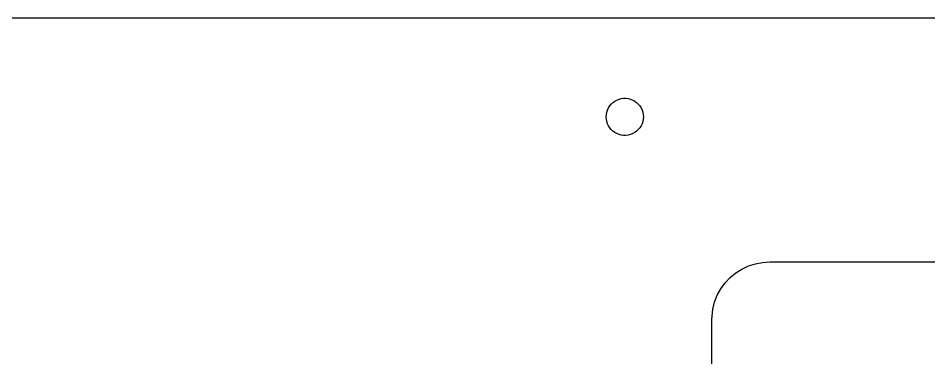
# Model space of a CAD drawing. Header units: metres. Extents: x -400 to 400, y -76 to 435.
# Drawn here: x 108.7 to 187.2, y 405.7 to 435 of the extents above; entities that cross this region are included whole.
import ezdxf

# ---------------------------------------------------------------- set-up
doc = ezdxf.new("R2010")
doc.units = ezdxf.units.M

msp = doc.modelspace()

# ---------------------------------------------------------------- linework, layer by layer
for p, q in [((390, 435), (20, 435)), ((159.98, 427.733), (160.143, 427.851)), ((160.143, 427.851), (160.319, 427.948)), ((160.319, 427.948), (160.506, 428.022)), ((160.506, 428.022), (160.7, 428.072)), ((160.7, 428.072), (160.9, 428.097)), ((160.9, 428.097), (161.1, 428.097)), ((161.1, 428.097), (161.3, 428.072)), ((161.3, 428.072), (161.494, 428.022)), ((161.494, 428.022), (161.681, 427.948)), ((161.681, 427.948), (161.857, 427.851)), ((161.857, 427.851), (162.02, 427.733)), ((159.45, 426.898), (159.512, 427.089)), ((159.512, 427.089), (159.598, 427.271)), ((159.598, 427.271), (159.706, 427.44)), ((159.706, 427.44), (159.834, 427.595)), ((159.834, 427.595), (159.98, 427.733)), ((162.02, 427.733), (162.166, 427.595)), ((162.166, 427.595), (162.294, 427.44)), ((162.294, 427.44), (162.402, 427.271)), ((162.402, 427.271), (162.488, 427.089)), ((162.488, 427.089), (162.55, 426.898)), ((159.4, 426.5), (159.413, 426.701)), ((159.413, 426.299), (159.4, 426.5)), ((159.413, 426.701), (159.45, 426.898)), ((159.45, 426.102), (159.413, 426.299)), ((162.55, 426.898), (162.587, 426.701)), ((162.587, 426.299), (162.55, 426.102)), ((162.587, 426.701), (162.6, 426.5)), ((162.6, 426.5), (162.587, 426.299)), ((159.512, 425.911), (159.45, 426.102)), ((159.598, 425.729), (159.512, 425.911)), ((159.706, 425.56), (159.598, 425.729)), ((159.834, 425.405), (159.706, 425.56)), ((159.98, 425.267), (159.834, 425.405)), ((162.166, 425.405), (162.02, 425.267)), ((162.294, 425.56), (162.166, 425.405)), ((162.402, 425.729), (162.294, 425.56)), ((162.488, 425.911), (162.402, 425.729)), ((162.55, 426.102), (162.488, 425.911)), ((160.143, 425.149), (159.98, 425.267)), ((160.319, 425.052), (160.143, 425.149)), ((160.506, 424.978), (160.319, 425.052)), ((160.7, 424.928), (160.506, 424.978)), ((160.9, 424.903), (160.7, 424.928)), ((161.1, 424.903), (160.9, 424.903)), ((161.3, 424.928), (161.1, 424.903)), ((161.494, 424.978), (161.3, 424.928)), ((161.681, 425.052), (161.494, 424.978)), ((161.857, 425.149), (161.681, 425.052)), ((162.02, 425.267), (161.857, 425.149)), ((171.091, 413.382), (171.659, 413.649)), ((171.659, 413.649), (172.257, 413.843)), ((172.257, 413.843), (172.873, 413.961)), ((172.873, 413.961), (173.5, 414)), ((173.5, 414), (236.5, 414)), ((170.077, 412.645), (170.561, 413.045)), ((170.561, 413.045), (171.091, 413.382)), ((169.278, 411.679), (169.647, 412.187)), ((169.647, 412.187), (170.077, 412.645)), ((168.976, 411.129), (169.278, 411.679)), ((168.589, 409.937), (168.745, 410.545)), ((168.745, 410.545), (168.976, 411.129)), ((168.5, 409), (168.589, 409.937)), ((168.5, 379), (168.5, 409))]:
    msp.add_line(p, q)

doc.saveas('drawing.dxf')
